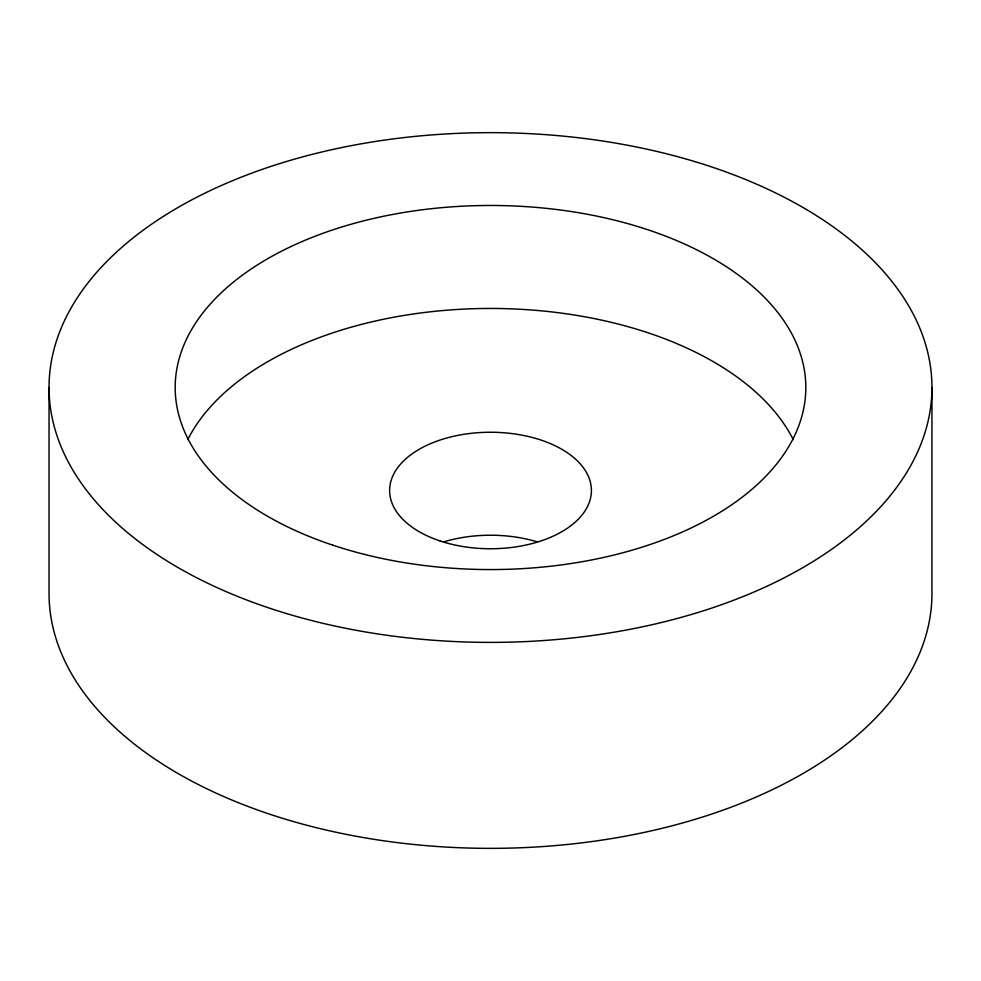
<?xml version="1.0" encoding="UTF-8"?>
<svg xmlns="http://www.w3.org/2000/svg" width="981" height="981" viewBox="0 0 981 981"><rect width="100%" height="100%" fill="white"/><g stroke="black" fill="none" stroke-linecap="round" stroke-linejoin="round"><path stroke-width="1.47" d="M931.95 387.52A441.45 254.864 0 0 1 269.775 608.245A441.45 254.864 0 0 1 269.775 166.795A441.45 254.864 0 0 1 931.95 387.52L931.95 593.48A441.45 254.864 0 0 1 490.5 848.357A441.45 254.864 0 0 1 49.05 593.48L49.05 387.52M444.111 541.745A100.908 58.259 0 0 1 536.889 541.745M187.763 439.586A315.318 182.049 0 0 1 490.5 308.451A315.318 182.049 0 0 1 793.237 439.586M440.052 540.948A100.908 58.259 0 0 0 591.408 490.5A100.908 58.259 0 0 0 440.052 440.052A100.908 58.259 0 0 0 440.052 540.948M332.841 545.178A315.318 182.049 0 0 0 805.818 387.52A315.318 182.049 0 0 0 332.841 229.861A315.318 182.049 0 0 0 332.841 545.178"/></g></svg>
